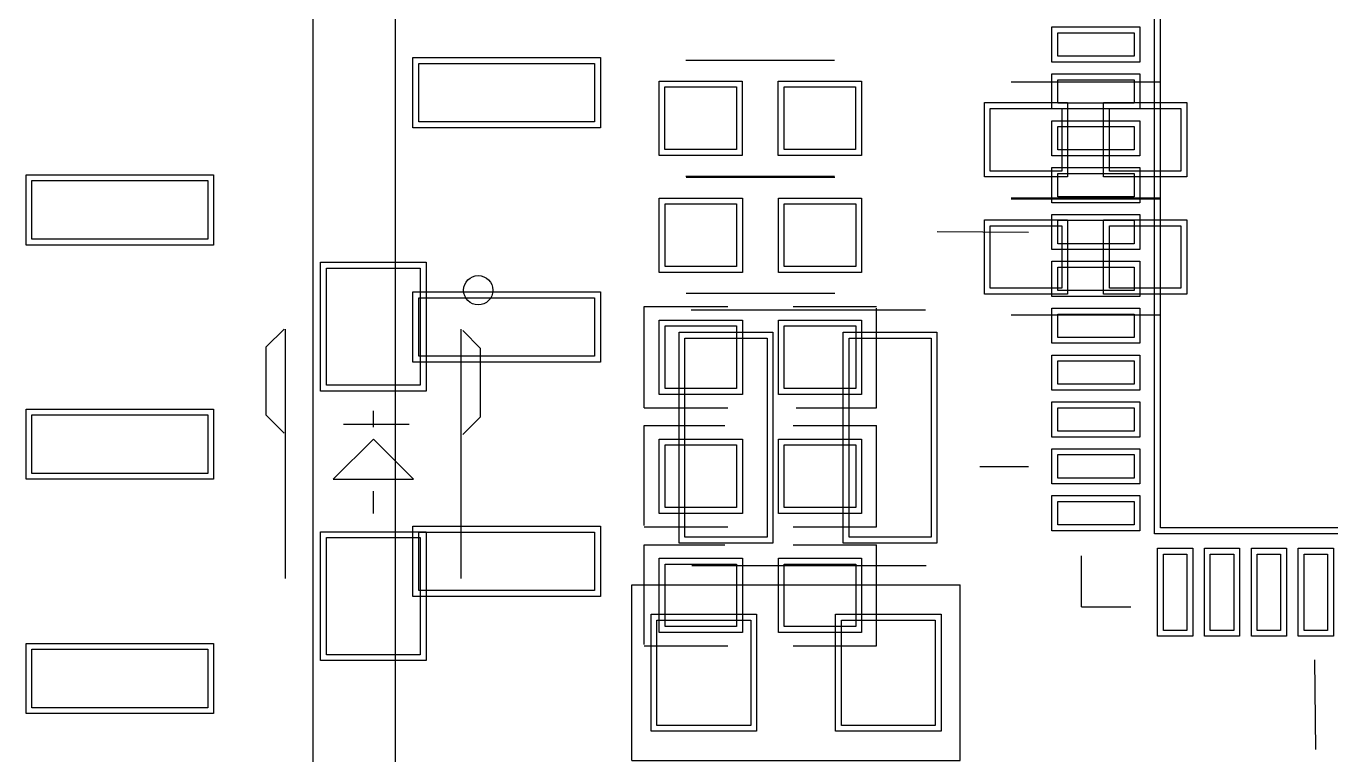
# Model space of a CAD drawing. Header units: inches. Extents: x -5 to 125, y -8 to 83.
# Drawn here: x 83.7 to 94.83, y 7.54 to 13.76 of the extents above; entities that cross this region are included whole.
import ezdxf

# ---------------------------------------------------------------- set-up
doc = ezdxf.new("R2010")
doc.units = ezdxf.units.IN
for name, color, linetype in [('Bottom Overlay', 54, 'Continuous'), ('Bottom Paste', 16, 'Continuous'), ('Bottom Solder', 6, 'Continuous'), ('Top Overlay', 2, 'Continuous'), ('Top Paste', 8, 'Continuous'), ('Top Solder', 216, 'Continuous')]:
    doc.layers.add(name, color=color, linetype=linetype)

# ---------------------------------------------------------------- blocks, each defined once
blk = doc.blocks.new('QFN48_0_4_6X6_PH1_0_95')
at = {"layer": 'Top Overlay'}
for p, q in [((1.01, 3.451), (1.003, 4.216)), ((-0.99, 3.868), (-0.99, 3.451)), ((-3, 3), (-3, 2.616)), ((-2.616, 3), (-3, 3)), ((3, 3), (2.578, 3)), ((3, 3), (3, 2.565)), ((3.866, 1.801), (3.45, 1.801)), ((-3.45, 0.601), (-3.866, 0.601)), ((4.229, -0.203), (3.45, -0.199)), ((-3.45, -1.399), (-4.204, -1.397)), ((3.866, -2.199), (3.45, -2.199)), ((-3, -2.616), (-3, -3)), ((3, -2.591), (3, -3)), ((-2.603, -3), (-3, -3)), ((3, -3), (2.603, -3)), ((-1.39, -3.475), (-1.39, -3.892)), ((0.61, -3.475), (0.61, -4.242))]:
    blk.add_line(p, q, dxfattribs=at)
blk.add_circle((-3.866, 2.201), 0.125, dxfattribs=at)
at = {"layer": 'Top Paste'}
for p, q in [((-2.3, 3.2), (-2.1, 3.2)), ((-2.3, 2.55), (-2.3, 3.2)), ((-2.1, 3.2), (-2.1, 2.55)), ((-1.9, 3.2), (-1.7, 3.2)), ((-1.9, 2.55), (-1.9, 3.2)), ((-1.7, 3.2), (-1.7, 2.55)), ((-1.5, 3.2), (-1.3, 3.2)), ((-1.5, 2.55), (-1.5, 3.2)), ((-1.3, 3.2), (-1.3, 2.55)), ((-1.1, 3.2), (-0.9, 3.2)), ((-1.1, 2.55), (-1.1, 3.2)), ((-0.9, 3.2), (-0.9, 2.55)), ((-0.7, 3.2), (-0.5, 3.2)), ((-0.7, 2.55), (-0.7, 3.2)), ((-0.5, 3.2), (-0.5, 2.55)), ((-0.3, 3.2), (-0.1, 3.2)), ((-0.3, 2.55), (-0.3, 3.2)), ((-0.1, 3.2), (-0.1, 2.55)), ((0.1, 3.2), (0.3, 3.2)), ((0.1, 2.55), (0.1, 3.2)), ((0.3, 3.2), (0.3, 2.55)), ((0.5, 3.2), (0.7, 3.2)), ((0.5, 2.55), (0.5, 3.2)), ((0.7, 3.2), (0.7, 2.55)), ((0.9, 3.2), (1.1, 3.2)), ((0.9, 2.55), (0.9, 3.2)), ((1.1, 3.2), (1.1, 2.55)), ((1.3, 3.2), (1.5, 3.2)), ((1.3, 2.55), (1.3, 3.2)), ((1.5, 3.2), (1.5, 2.55)), ((1.7, 3.2), (1.9, 3.2)), ((1.7, 2.55), (1.7, 3.2)), ((1.9, 3.2), (1.9, 2.55)), ((2.1, 3.2), (2.3, 3.2)), ((2.1, 2.55), (2.1, 3.2)), ((2.3, 3.2), (2.3, 2.55)), ((-2.1, 2.55), (-2.3, 2.55)), ((-1.7, 2.55), (-1.9, 2.55)), ((-1.3, 2.55), (-1.5, 2.55)), ((-0.9, 2.55), (-1.1, 2.55)), ((-0.5, 2.55), (-0.7, 2.55)), ((-0.1, 2.55), (-0.3, 2.55)), ((0.3, 2.55), (0.1, 2.55)), ((0.7, 2.55), (0.5, 2.55)), ((1.1, 2.55), (0.9, 2.55)), ((1.5, 2.55), (1.3, 2.55)), ((1.9, 2.55), (1.7, 2.55)), ((2.3, 2.55), (2.1, 2.55)), ((-3.201, 2.1), (-3.201, 2.3)), ((-3.201, 2.3), (-2.551, 2.3)), ((-2.551, 2.3), (-2.551, 2.1)), ((-2.325, 2.325), (2.325, 2.325)), ((-2.325, -2.325), (-2.325, 2.325)), ((2.325, 2.325), (2.325, -2.325)), ((2.551, 2.1), (2.551, 2.3)), ((2.551, 2.3), (3.201, 2.3)), ((3.201, 2.3), (3.201, 2.1)), ((-2.551, 2.1), (-3.201, 2.1)), ((3.201, 2.1), (2.551, 2.1)), ((-3.201, 1.7), (-3.201, 1.9)), ((-3.201, 1.9), (-2.551, 1.9)), ((-2.551, 1.9), (-2.551, 1.7)), ((2.551, 1.7), (2.551, 1.9)), ((2.551, 1.9), (3.201, 1.9)), ((3.201, 1.9), (3.201, 1.7)), ((-2.551, 1.7), (-3.201, 1.7)), ((3.201, 1.7), (2.551, 1.7)), ((-3.201, 1.3), (-3.201, 1.5)), ((-3.201, 1.5), (-2.551, 1.5)), ((-2.551, 1.5), (-2.551, 1.3)), ((2.551, 1.3), (2.551, 1.5)), ((2.551, 1.5), (3.201, 1.5)), ((3.201, 1.5), (3.201, 1.3)), ((-2.551, 1.3), (-3.201, 1.3)), ((3.201, 1.3), (2.551, 1.3)), ((-3.201, 0.9), (-3.201, 1.1)), ((-3.201, 1.1), (-2.551, 1.1)), ((-2.551, 1.1), (-2.551, 0.9)), ((2.551, 0.9), (2.551, 1.1)), ((2.551, 1.1), (3.201, 1.1)), ((3.201, 1.1), (3.201, 0.9)), ((-2.551, 0.9), (-3.201, 0.9)), ((3.201, 0.9), (2.551, 0.9)), ((-3.201, 0.5), (-3.201, 0.7)), ((-3.201, 0.7), (-2.551, 0.7)), ((-2.551, 0.7), (-2.551, 0.5)), ((2.551, 0.5), (2.551, 0.7)), ((2.551, 0.7), (3.201, 0.7)), ((3.201, 0.7), (3.201, 0.5)), ((-2.551, 0.5), (-3.201, 0.5)), ((3.201, 0.5), (2.551, 0.5)), ((-3.201, 0.1), (-3.201, 0.3)), ((-3.201, 0.3), (-2.551, 0.3)), ((-2.551, 0.3), (-2.551, 0.1)), ((2.551, 0.1), (2.551, 0.3)), ((2.551, 0.3), (3.201, 0.3)), ((3.201, 0.3), (3.201, 0.1)), ((-2.551, 0.1), (-3.201, 0.1)), ((3.201, 0.1), (2.551, 0.1)), ((-3.201, -0.3), (-3.201, -0.1)), ((-3.201, -0.1), (-2.551, -0.1)), ((-2.551, -0.1), (-2.551, -0.3)), ((2.551, -0.3), (2.551, -0.1)), ((2.551, -0.1), (3.201, -0.1)), ((3.201, -0.1), (3.201, -0.3)), ((-2.551, -0.3), (-3.201, -0.3)), ((3.201, -0.3), (2.551, -0.3)), ((-3.201, -0.7), (-3.201, -0.5)), ((-3.201, -0.5), (-2.551, -0.5)), ((-2.551, -0.5), (-2.551, -0.7)), ((2.551, -0.7), (2.551, -0.5)), ((2.551, -0.5), (3.201, -0.5)), ((3.201, -0.5), (3.201, -0.7)), ((-2.551, -0.7), (-3.201, -0.7)), ((3.201, -0.7), (2.551, -0.7)), ((-3.201, -1.1), (-3.201, -0.9)), ((-3.201, -0.9), (-2.551, -0.9)), ((-2.551, -0.9), (-2.551, -1.1)), ((2.551, -1.1), (2.551, -0.9)), ((2.551, -0.9), (3.201, -0.9)), ((3.201, -0.9), (3.201, -1.1)), ((-2.551, -1.1), (-3.201, -1.1)), ((3.201, -1.1), (2.551, -1.1)), ((-3.201, -1.5), (-3.201, -1.3)), ((-3.201, -1.3), (-2.551, -1.3)), ((-2.551, -1.3), (-2.551, -1.5)), ((2.551, -1.5), (2.551, -1.3)), ((2.551, -1.3), (3.201, -1.3)), ((3.201, -1.3), (3.201, -1.5)), ((-2.551, -1.5), (-3.201, -1.5)), ((3.201, -1.5), (2.551, -1.5)), ((-3.201, -1.9), (-3.201, -1.7)), ((-3.201, -1.7), (-2.551, -1.7)), ((-2.551, -1.7), (-2.551, -1.9)), ((2.551, -1.9), (2.551, -1.7)), ((2.551, -1.7), (3.201, -1.7)), ((3.201, -1.7), (3.201, -1.9)), ((-2.551, -1.9), (-3.201, -1.9)), ((3.201, -1.9), (2.551, -1.9)), ((-3.201, -2.3), (-3.201, -2.1)), ((-3.201, -2.1), (-2.551, -2.1)), ((-2.551, -2.1), (-2.551, -2.3)), ((2.551, -2.3), (2.551, -2.1)), ((2.551, -2.1), (3.201, -2.1)), ((3.201, -2.1), (3.201, -2.3)), ((-2.551, -2.3), (-3.201, -2.3)), ((2.325, -2.325), (-2.325, -2.325)), ((3.201, -2.3), (2.551, -2.3)), ((-2.3, -2.55), (-2.1, -2.55)), ((-2.3, -3.2), (-2.3, -2.55)), ((-2.1, -2.55), (-2.1, -3.2)), ((-1.9, -2.55), (-1.7, -2.55)), ((-1.9, -3.2), (-1.9, -2.55)), ((-1.7, -2.55), (-1.7, -3.2)), ((-1.5, -2.55), (-1.3, -2.55)), ((-1.5, -3.2), (-1.5, -2.55)), ((-1.3, -2.55), (-1.3, -3.2)), ((-1.1, -2.55), (-0.9, -2.55)), ((-1.1, -3.2), (-1.1, -2.55)), ((-0.9, -2.55), (-0.9, -3.2)), ((-0.7, -2.55), (-0.5, -2.55)), ((-0.7, -3.2), (-0.7, -2.55)), ((-0.5, -2.55), (-0.5, -3.2)), ((-0.3, -2.55), (-0.1, -2.55)), ((-0.3, -3.2), (-0.3, -2.55)), ((-0.1, -2.55), (-0.1, -3.2)), ((0.1, -2.55), (0.3, -2.55)), ((0.1, -3.2), (0.1, -2.55)), ((0.3, -2.55), (0.3, -3.2)), ((0.5, -2.55), (0.7, -2.55)), ((0.5, -3.2), (0.5, -2.55)), ((0.7, -2.55), (0.7, -3.2)), ((0.9, -2.55), (1.1, -2.55)), ((0.9, -3.2), (0.9, -2.55)), ((1.1, -2.55), (1.1, -3.2)), ((1.3, -2.55), (1.5, -2.55)), ((1.3, -3.2), (1.3, -2.55)), ((1.5, -2.55), (1.5, -3.2)), ((1.7, -2.55), (1.9, -2.55)), ((1.7, -3.2), (1.7, -2.55)), ((1.9, -2.55), (1.9, -3.2)), ((2.1, -2.55), (2.3, -2.55)), ((2.1, -3.2), (2.1, -2.55)), ((2.3, -2.55), (2.3, -3.2)), ((-2.1, -3.2), (-2.3, -3.2)), ((-1.7, -3.2), (-1.9, -3.2)), ((-1.3, -3.2), (-1.5, -3.2)), ((-0.9, -3.2), (-1.1, -3.2)), ((-0.5, -3.2), (-0.7, -3.2)), ((-0.1, -3.2), (-0.3, -3.2)), ((0.3, -3.2), (0.1, -3.2)), ((0.7, -3.2), (0.5, -3.2)), ((1.1, -3.2), (0.9, -3.2)), ((1.5, -3.2), (1.3, -3.2)), ((1.9, -3.2), (1.7, -3.2)), ((2.3, -3.2), (2.1, -3.2))]:
    blk.add_line(p, q, dxfattribs=at)
at = {"layer": 'Top Solder'}
for p, q in [((-2.35, 3.25), (-2.05, 3.25)), ((-2.35, 2.5), (-2.35, 3.25)), ((-2.05, 3.25), (-2.05, 2.5)), ((-1.95, 3.25), (-1.65, 3.25)), ((-1.95, 2.5), (-1.95, 3.25)), ((-1.65, 3.25), (-1.65, 2.5)), ((-1.55, 3.25), (-1.25, 3.25)), ((-1.55, 2.5), (-1.55, 3.25)), ((-1.25, 3.25), (-1.25, 2.5)), ((-1.15, 3.25), (-0.85, 3.25)), ((-1.15, 2.5), (-1.15, 3.25)), ((-0.85, 3.25), (-0.85, 2.5)), ((-0.75, 3.25), (-0.45, 3.25)), ((-0.75, 2.5), (-0.75, 3.25)), ((-0.45, 3.25), (-0.45, 2.5)), ((-0.35, 3.25), (-0.05, 3.25)), ((-0.35, 2.5), (-0.35, 3.25)), ((-0.05, 3.25), (-0.05, 2.5)), ((0.05, 3.25), (0.35, 3.25)), ((0.05, 2.5), (0.05, 3.25)), ((0.35, 3.25), (0.35, 2.5)), ((0.45, 3.25), (0.75, 3.25)), ((0.45, 2.5), (0.45, 3.25)), ((0.75, 3.25), (0.75, 2.5)), ((0.85, 3.25), (1.15, 3.25)), ((0.85, 2.5), (0.85, 3.25)), ((1.15, 3.25), (1.15, 2.5)), ((1.25, 3.25), (1.55, 3.25)), ((1.25, 2.5), (1.25, 3.25)), ((1.55, 3.25), (1.55, 2.5)), ((1.65, 3.25), (1.95, 3.25)), ((1.65, 2.5), (1.65, 3.25)), ((1.95, 3.25), (1.95, 2.5)), ((2.05, 3.25), (2.35, 3.25)), ((2.05, 2.5), (2.05, 3.25)), ((2.35, 3.25), (2.35, 2.5)), ((-2.05, 2.5), (-2.35, 2.5)), ((-1.65, 2.5), (-1.95, 2.5)), ((-1.25, 2.5), (-1.55, 2.5)), ((-0.85, 2.5), (-1.15, 2.5)), ((-0.45, 2.5), (-0.75, 2.5)), ((-0.05, 2.5), (-0.35, 2.5)), ((0.35, 2.5), (0.05, 2.5)), ((0.75, 2.5), (0.45, 2.5)), ((1.15, 2.5), (0.85, 2.5)), ((1.55, 2.5), (1.25, 2.5)), ((1.95, 2.5), (1.65, 2.5)), ((2.35, 2.5), (2.05, 2.5)), ((-3.251, 2.05), (-3.251, 2.35)), ((-3.251, 2.35), (-2.501, 2.35)), ((-2.501, 2.35), (-2.501, 2.05)), ((-2.375, 2.375), (2.375, 2.375)), ((-2.375, -2.375), (-2.375, 2.375)), ((2.375, 2.375), (2.375, -2.375)), ((2.501, 2.05), (2.501, 2.35)), ((2.501, 2.35), (3.251, 2.35)), ((3.251, 2.35), (3.251, 2.05)), ((-2.501, 2.05), (-3.251, 2.05)), ((3.251, 2.05), (2.501, 2.05)), ((-3.251, 1.65), (-3.251, 1.95)), ((-3.251, 1.95), (-2.501, 1.95)), ((-2.501, 1.95), (-2.501, 1.65)), ((2.501, 1.65), (2.501, 1.95)), ((2.501, 1.95), (3.251, 1.95)), ((3.251, 1.95), (3.251, 1.65)), ((-2.501, 1.65), (-3.251, 1.65)), ((3.251, 1.65), (2.501, 1.65)), ((-3.251, 1.25), (-3.251, 1.55)), ((-3.251, 1.55), (-2.501, 1.55)), ((-2.501, 1.55), (-2.501, 1.25)), ((2.501, 1.25), (2.501, 1.55)), ((2.501, 1.55), (3.251, 1.55)), ((3.251, 1.55), (3.251, 1.25)), ((-2.501, 1.25), (-3.251, 1.25)), ((3.251, 1.25), (2.501, 1.25)), ((-3.251, 0.85), (-3.251, 1.15)), ((-3.251, 1.15), (-2.501, 1.15)), ((-2.501, 1.15), (-2.501, 0.85)), ((2.501, 0.85), (2.501, 1.15)), ((2.501, 1.15), (3.251, 1.15)), ((3.251, 1.15), (3.251, 0.85)), ((-2.501, 0.85), (-3.251, 0.85)), ((3.251, 0.85), (2.501, 0.85)), ((-3.251, 0.45), (-3.251, 0.75)), ((-3.251, 0.75), (-2.501, 0.75)), ((-2.501, 0.75), (-2.501, 0.45)), ((2.501, 0.45), (2.501, 0.75)), ((2.501, 0.75), (3.251, 0.75)), ((3.251, 0.75), (3.251, 0.45)), ((-2.501, 0.45), (-3.251, 0.45)), ((3.251, 0.45), (2.501, 0.45)), ((-3.251, 0.05), (-3.251, 0.35)), ((-3.251, 0.35), (-2.501, 0.35)), ((-2.501, 0.35), (-2.501, 0.05)), ((2.501, 0.05), (2.501, 0.35)), ((2.501, 0.35), (3.251, 0.35)), ((3.251, 0.35), (3.251, 0.05)), ((-2.501, 0.05), (-3.251, 0.05)), ((3.251, 0.05), (2.501, 0.05)), ((-3.251, -0.35), (-3.251, -0.05)), ((-3.251, -0.05), (-2.501, -0.05)), ((-2.501, -0.05), (-2.501, -0.35)), ((2.501, -0.35), (2.501, -0.05)), ((2.501, -0.05), (3.251, -0.05)), ((3.251, -0.05), (3.251, -0.35)), ((-2.501, -0.35), (-3.251, -0.35)), ((3.251, -0.35), (2.501, -0.35)), ((-3.251, -0.75), (-3.251, -0.45)), ((-3.251, -0.45), (-2.501, -0.45)), ((-2.501, -0.45), (-2.501, -0.75)), ((2.501, -0.75), (2.501, -0.45)), ((2.501, -0.45), (3.251, -0.45)), ((3.251, -0.45), (3.251, -0.75)), ((-2.501, -0.75), (-3.251, -0.75)), ((3.251, -0.75), (2.501, -0.75)), ((-3.251, -1.15), (-3.251, -0.85)), ((-3.251, -0.85), (-2.501, -0.85)), ((-2.501, -0.85), (-2.501, -1.15)), ((2.501, -1.15), (2.501, -0.85)), ((2.501, -0.85), (3.251, -0.85)), ((3.251, -0.85), (3.251, -1.15)), ((-2.501, -1.15), (-3.251, -1.15)), ((3.251, -1.15), (2.501, -1.15)), ((-3.251, -1.55), (-3.251, -1.25)), ((-3.251, -1.25), (-2.501, -1.25)), ((-2.501, -1.25), (-2.501, -1.55)), ((2.501, -1.55), (2.501, -1.25)), ((2.501, -1.25), (3.251, -1.25)), ((3.251, -1.25), (3.251, -1.55)), ((-2.501, -1.55), (-3.251, -1.55)), ((3.251, -1.55), (2.501, -1.55)), ((-3.251, -1.95), (-3.251, -1.65)), ((-3.251, -1.65), (-2.501, -1.65)), ((-2.501, -1.65), (-2.501, -1.95)), ((2.501, -1.95), (2.501, -1.65)), ((2.501, -1.65), (3.251, -1.65)), ((3.251, -1.65), (3.251, -1.95)), ((-2.501, -1.95), (-3.251, -1.95)), ((3.251, -1.95), (2.501, -1.95)), ((-3.251, -2.35), (-3.251, -2.05)), ((-3.251, -2.05), (-2.501, -2.05)), ((-2.501, -2.05), (-2.501, -2.35)), ((2.501, -2.35), (2.501, -2.05)), ((2.501, -2.05), (3.251, -2.05)), ((3.251, -2.05), (3.251, -2.35)), ((-2.501, -2.35), (-3.251, -2.35)), ((2.375, -2.375), (-2.375, -2.375)), ((3.251, -2.35), (2.501, -2.35)), ((-2.35, -2.5), (-2.05, -2.5)), ((-2.35, -3.25), (-2.35, -2.5)), ((-2.05, -2.5), (-2.05, -3.25)), ((-1.95, -2.5), (-1.65, -2.5)), ((-1.95, -3.25), (-1.95, -2.5)), ((-1.65, -2.5), (-1.65, -3.25)), ((-1.55, -2.5), (-1.25, -2.5)), ((-1.55, -3.25), (-1.55, -2.5)), ((-1.25, -2.5), (-1.25, -3.25)), ((-1.15, -2.5), (-0.85, -2.5)), ((-1.15, -3.25), (-1.15, -2.5)), ((-0.85, -2.5), (-0.85, -3.25)), ((-0.75, -2.5), (-0.45, -2.5)), ((-0.75, -3.25), (-0.75, -2.5)), ((-0.45, -2.5), (-0.45, -3.25)), ((-0.35, -2.5), (-0.05, -2.5)), ((-0.35, -3.25), (-0.35, -2.5)), ((-0.05, -2.5), (-0.05, -3.25)), ((0.05, -2.5), (0.35, -2.5)), ((0.05, -3.25), (0.05, -2.5)), ((0.35, -2.5), (0.35, -3.25)), ((0.45, -2.5), (0.75, -2.5)), ((0.45, -3.25), (0.45, -2.5)), ((0.75, -2.5), (0.75, -3.25)), ((0.85, -2.5), (1.15, -2.5)), ((0.85, -3.25), (0.85, -2.5)), ((1.15, -2.5), (1.15, -3.25)), ((1.25, -2.5), (1.55, -2.5)), ((1.25, -3.25), (1.25, -2.5)), ((1.55, -2.5), (1.55, -3.25)), ((1.65, -2.5), (1.95, -2.5)), ((1.65, -3.25), (1.65, -2.5)), ((1.95, -2.5), (1.95, -3.25)), ((2.05, -2.5), (2.35, -2.5)), ((2.05, -3.25), (2.05, -2.5)), ((2.35, -2.5), (2.35, -3.25)), ((-2.05, -3.25), (-2.35, -3.25)), ((-1.65, -3.25), (-1.95, -3.25)), ((-1.25, -3.25), (-1.55, -3.25)), ((-0.85, -3.25), (-1.15, -3.25)), ((-0.45, -3.25), (-0.75, -3.25)), ((-0.05, -3.25), (-0.35, -3.25)), ((0.35, -3.25), (0.05, -3.25)), ((0.75, -3.25), (0.45, -3.25)), ((1.15, -3.25), (0.85, -3.25)), ((1.55, -3.25), (1.25, -3.25)), ((1.95, -3.25), (1.65, -3.25)), ((2.35, -3.25), (2.05, -3.25))]:
    blk.add_line(p, q, dxfattribs=at)
blk = doc.blocks.new('0402R_185')
at = {"layer": 'Top Overlay'}
for p, q in [((-0.279, 0.432), (-0.991, 0.432)), ((-0.991, 0.432), (-0.991, -0.432)), ((0.991, 0.432), (0.279, 0.432)), ((0.991, 0.419), (0.991, -0.432)), ((-0.279, -0.432), (-0.991, -0.432)), ((0.991, -0.432), (0.305, -0.432))]:
    blk.add_line(p, q, dxfattribs=at)
at = {"layer": 'Top Paste'}
for p, q in [((-0.813, -0.267), (-0.813, 0.267)), ((-0.813, 0.267), (-0.203, 0.267)), ((-0.203, 0.267), (-0.203, -0.267)), ((0.203, -0.267), (0.203, 0.267)), ((0.203, 0.267), (0.813, 0.267)), ((0.813, 0.267), (0.813, -0.267)), ((-0.203, -0.267), (-0.813, -0.267)), ((0.813, -0.267), (0.203, -0.267))]:
    blk.add_line(p, q, dxfattribs=at)
at = {"layer": 'Top Solder'}
for p, q in [((-0.863, -0.317), (-0.863, 0.317)), ((-0.863, 0.317), (-0.153, 0.317)), ((-0.153, 0.317), (-0.153, -0.317)), ((0.153, -0.317), (0.153, 0.317)), ((0.153, 0.317), (0.863, 0.317)), ((0.863, 0.317), (0.863, -0.317)), ((-0.153, -0.317), (-0.863, -0.317)), ((0.863, -0.317), (0.153, -0.317))]:
    blk.add_line(p, q, dxfattribs=at)
blk = doc.blocks.new('0402R_190')
at = {"layer": 'Top Overlay'}
for p, q in [((-0.991, -0.432), (-0.991, 0.432)), ((-0.991, 0.432), (-0.279, 0.432)), ((0.279, 0.432), (0.991, 0.432)), ((0.991, -0.432), (0.991, 0.419)), ((-0.991, -0.432), (-0.279, -0.432)), ((0.305, -0.432), (0.991, -0.432))]:
    blk.add_line(p, q, dxfattribs=at)
at = {"layer": 'Top Paste'}
for p, q in [((-0.813, -0.267), (-0.813, 0.267)), ((-0.813, 0.267), (-0.203, 0.267)), ((-0.203, 0.267), (-0.203, -0.267)), ((0.203, -0.267), (0.203, 0.267)), ((0.203, 0.267), (0.813, 0.267)), ((0.813, 0.267), (0.813, -0.267)), ((-0.203, -0.267), (-0.813, -0.267)), ((0.813, -0.267), (0.203, -0.267))]:
    blk.add_line(p, q, dxfattribs=at)
at = {"layer": 'Top Solder'}
for p, q in [((-0.863, -0.317), (-0.863, 0.317)), ((-0.863, 0.317), (-0.153, 0.317)), ((-0.153, 0.317), (-0.153, -0.317)), ((0.153, -0.317), (0.153, 0.317)), ((0.153, 0.317), (0.863, 0.317)), ((0.863, 0.317), (0.863, -0.317)), ((-0.153, -0.317), (-0.863, -0.317)), ((0.863, -0.317), (0.153, -0.317))]:
    blk.add_line(p, q, dxfattribs=at)
blk = doc.blocks.new('0402R_207')
at = {"layer": 'Top Overlay'}
for p, q in [((-0.279, 0.432), (-0.991, 0.432)), ((-0.991, 0.432), (-0.991, -0.432)), ((0.991, 0.432), (0.279, 0.432)), ((0.991, 0.419), (0.991, -0.432)), ((-0.279, -0.432), (-0.991, -0.432)), ((0.991, -0.432), (0.305, -0.432))]:
    blk.add_line(p, q, dxfattribs=at)
at = {"layer": 'Top Paste'}
for p, q in [((-0.813, -0.267), (-0.813, 0.267)), ((-0.813, 0.267), (-0.203, 0.267)), ((-0.203, 0.267), (-0.203, -0.267)), ((0.203, -0.267), (0.203, 0.267)), ((0.203, 0.267), (0.813, 0.267)), ((0.813, 0.267), (0.813, -0.267)), ((-0.203, -0.267), (-0.813, -0.267)), ((0.813, -0.267), (0.203, -0.267))]:
    blk.add_line(p, q, dxfattribs=at)
at = {"layer": 'Top Solder'}
for p, q in [((-0.863, -0.317), (-0.863, 0.317)), ((-0.863, 0.317), (-0.153, 0.317)), ((-0.153, 0.317), (-0.153, -0.317)), ((0.153, -0.317), (0.153, 0.317)), ((0.153, 0.317), (0.863, 0.317)), ((0.863, 0.317), (0.863, -0.317)), ((-0.153, -0.317), (-0.863, -0.317)), ((0.863, -0.317), (0.153, -0.317))]:
    blk.add_line(p, q, dxfattribs=at)
blk = doc.blocks.new('FPC15_1_22_1X4_5_H5_4_277')
at = {"layer": 'Top Overlay'}
for p, q in [((-7.3, 0.7), (6.9, 0.7)), ((5.6, 0), (-6, 0))]:
    blk.add_line(p, q, dxfattribs=at)
at = {"layer": 'Top Paste'}
for p, q in [((-1.25, 2.4), (-0.75, 2.4)), ((-1.25, 0.9), (-1.25, 2.4)), ((-0.75, 2.4), (-0.75, 0.9)), ((0.75, 2.4), (1.25, 2.4)), ((0.75, 0.9), (0.75, 2.4)), ((1.25, 2.4), (1.25, 0.9)), ((2.75, 2.4), (3.25, 2.4)), ((2.75, 0.9), (2.75, 2.4)), ((3.25, 2.4), (3.25, 0.9)), ((-0.75, 0.9), (-1.25, 0.9)), ((1.25, 0.9), (0.75, 0.9)), ((3.25, 0.9), (2.75, 0.9)), ((-0.25, -0.9), (0.25, -0.9)), ((-0.25, -2.4), (-0.25, -0.9)), ((0.25, -0.9), (0.25, -2.4)), ((1.75, -0.9), (2.25, -0.9)), ((1.75, -2.4), (1.75, -0.9)), ((2.25, -0.9), (2.25, -2.4)), ((3.75, -0.9), (4.25, -0.9)), ((3.75, -2.4), (3.75, -0.9)), ((4.25, -0.9), (4.25, -2.4)), ((0.25, -2.4), (-0.25, -2.4)), ((2.25, -2.4), (1.75, -2.4)), ((4.25, -2.4), (3.75, -2.4))]:
    blk.add_line(p, q, dxfattribs=at)
at = {"layer": 'Top Solder'}
for p, q in [((-1.3, 2.45), (-0.7, 2.45)), ((-1.3, 0.85), (-1.3, 2.45)), ((-0.7, 2.45), (-0.7, 0.85)), ((0.7, 2.45), (1.3, 2.45)), ((0.7, 0.85), (0.7, 2.45)), ((1.3, 2.45), (1.3, 0.85)), ((2.7, 2.45), (3.3, 2.45)), ((2.7, 0.85), (2.7, 2.45)), ((3.3, 2.45), (3.3, 0.85)), ((-0.7, 0.85), (-1.3, 0.85)), ((1.3, 0.85), (0.7, 0.85)), ((3.3, 0.85), (2.7, 0.85)), ((-0.3, -0.85), (0.3, -0.85)), ((-0.3, -2.45), (-0.3, -0.85)), ((0.3, -0.85), (0.3, -2.45)), ((1.7, -0.85), (2.3, -0.85)), ((1.7, -2.45), (1.7, -0.85)), ((2.3, -0.85), (2.3, -2.45)), ((3.7, -0.85), (4.3, -0.85)), ((3.7, -2.45), (3.7, -0.85)), ((4.3, -0.85), (4.3, -2.45)), ((0.3, -2.45), (-0.3, -2.45)), ((2.3, -2.45), (1.7, -2.45)), ((4.3, -2.45), (3.7, -2.45))]:
    blk.add_line(p, q, dxfattribs=at)
blk = doc.blocks.new('L_2_1_1_6_B_292')
at = {"layer": 'Bottom Overlay'}
for p, q in [((0.991, 1.092), (-1.009, 1.092)), ((0.997, -1.092), (-1.003, -1.092))]:
    blk.add_line(p, q, dxfattribs=at)
at = {"layer": 'Bottom Paste'}
for p, q in [((-1.05, -0.85), (-1.05, 0.85)), ((-1.05, 0.85), (-0.35, 0.85)), ((-0.35, 0.85), (-0.35, -0.85)), ((0.35, -0.85), (0.35, 0.85)), ((0.35, 0.85), (1.05, 0.85)), ((1.05, 0.85), (1.05, -0.85)), ((-0.35, -0.85), (-1.05, -0.85)), ((1.05, -0.85), (0.35, -0.85))]:
    blk.add_line(p, q, dxfattribs=at)
at = {"layer": 'Bottom Solder'}
for p, q in [((-1.1, -0.9), (-1.1, 0.9)), ((-1.1, 0.9), (-0.3, 0.9)), ((-0.3, 0.9), (-0.3, -0.9)), ((0.3, -0.9), (0.3, 0.9)), ((0.3, 0.9), (1.1, 0.9)), ((1.1, 0.9), (1.1, -0.9)), ((-0.3, -0.9), (-1.1, -0.9)), ((1.1, -0.9), (0.3, -0.9))]:
    blk.add_line(p, q, dxfattribs=at)
blk = doc.blocks.new('0603L_B_302')
at = {"layer": 'Bottom Overlay'}
for p, q in [((-1.4, 0.75), (0.4, 0.75)), ((-1.4, -0.75), (-1.4, 0.75)), ((0.4, 0.75), (1.4, 0.75)), ((1.4, -0.75), (1.4, 0.75)), ((-1.4, -0.75), (0.4, -0.75)), ((0.4, -0.75), (1.4, -0.75))]:
    blk.add_line(p, q, dxfattribs=at)
at = {"layer": 'Bottom Paste'}
for p, q in [((-1.187, -0.45), (-1.187, 0.45)), ((-1.187, 0.45), (-0.387, 0.45)), ((-0.387, 0.45), (-0.387, -0.45)), ((0.387, -0.45), (0.387, 0.45)), ((0.387, 0.45), (1.187, 0.45)), ((1.187, 0.45), (1.187, -0.45)), ((-0.387, -0.45), (-1.187, -0.45)), ((1.187, -0.45), (0.387, -0.45))]:
    blk.add_line(p, q, dxfattribs=at)
at = {"layer": 'Bottom Solder'}
for p, q in [((-1.237, -0.5), (-1.237, 0.5)), ((-1.237, 0.5), (-0.337, 0.5)), ((-0.337, 0.5), (-0.337, -0.5)), ((0.337, -0.5), (0.337, 0.5)), ((0.337, 0.5), (1.237, 0.5)), ((1.237, 0.5), (1.237, -0.5)), ((-0.337, -0.5), (-1.237, -0.5)), ((1.237, -0.5), (0.337, -0.5))]:
    blk.add_line(p, q, dxfattribs=at)
blk = doc.blocks.new('SOD_323_B_339')
at = {"layer": 'Bottom Overlay'}
for p, q in [((0.394, 0.914), (0.241, 0.762)), ((0.394, 0.914), (0.978, 0.914)), ((0.978, 0.914), (1.13, 0.762)), ((-1, 0.75), (1.13, 0.75)), ((-0.152, 0.343), (-0.152, -0.343)), ((-0.152, 0.343), (0.191, 0)), ((0.318, 0.254), (0.318, -0.305)), ((-0.445, 0), (-0.254, 0)), ((0.191, 0), (-0.152, -0.343)), ((0.292, 0), (0.432, 0)), ((-1, -0.75), (1.13, -0.75)), ((0.229, -0.762), (0.381, -0.914)), ((1.118, -0.762), (0.965, -0.914)), ((0.381, -0.914), (0.965, -0.914))]:
    blk.add_line(p, q, dxfattribs=at)
blk.add_circle((1.461, -0.894), 0.125, dxfattribs=at)
at = {"layer": 'Bottom Paste'}
for p, q in [((-1.65, -0.4), (-1.65, 0.4)), ((-1.65, 0.4), (-0.65, 0.4)), ((-0.65, 0.4), (-0.65, -0.4)), ((0.65, -0.4), (0.65, 0.4)), ((0.65, 0.4), (1.65, 0.4)), ((1.65, 0.4), (1.65, -0.4)), ((-0.65, -0.4), (-1.65, -0.4)), ((1.65, -0.4), (0.65, -0.4))]:
    blk.add_line(p, q, dxfattribs=at)
at = {"layer": 'Bottom Solder'}
for p, q in [((-1.7, -0.45), (-1.7, 0.45)), ((-1.7, 0.45), (-0.6, 0.45)), ((-0.6, 0.45), (-0.6, -0.45)), ((0.6, -0.45), (0.6, 0.45)), ((0.6, 0.45), (1.7, 0.45)), ((1.7, 0.45), (1.7, -0.45)), ((-0.6, -0.45), (-1.7, -0.45)), ((1.7, -0.45), (0.6, -0.45))]:
    blk.add_line(p, q, dxfattribs=at)
blk = doc.blocks.new('0402C_B_435')
at = {"layer": 'Bottom Overlay'}
for p, q in [((0.635, 0.495), (-0.635, 0.495)), ((0.635, -0.495), (-0.635, -0.495))]:
    blk.add_line(p, q, dxfattribs=at)
at = {"layer": 'Bottom Paste'}
for p, q in [((-0.813, -0.267), (-0.813, 0.267)), ((-0.813, 0.267), (-0.203, 0.267)), ((-0.203, 0.267), (-0.203, -0.267)), ((0.203, -0.267), (0.203, 0.267)), ((0.203, 0.267), (0.813, 0.267)), ((0.813, 0.267), (0.813, -0.267)), ((-0.203, -0.267), (-0.813, -0.267)), ((0.813, -0.267), (0.203, -0.267))]:
    blk.add_line(p, q, dxfattribs=at)
at = {"layer": 'Bottom Solder'}
for p, q in [((-0.863, -0.317), (-0.863, 0.317)), ((-0.863, 0.317), (-0.153, 0.317)), ((-0.153, 0.317), (-0.153, -0.317)), ((0.153, -0.317), (0.153, 0.317)), ((0.153, 0.317), (0.863, 0.317)), ((0.863, 0.317), (0.863, -0.317)), ((-0.153, -0.317), (-0.863, -0.317)), ((0.863, -0.317), (0.153, -0.317))]:
    blk.add_line(p, q, dxfattribs=at)
blk = doc.blocks.new('0402C_B_436')
at = {"layer": 'Bottom Overlay'}
for p, q in [((0.635, 0.495), (-0.635, 0.495)), ((0.635, -0.495), (-0.635, -0.495))]:
    blk.add_line(p, q, dxfattribs=at)
at = {"layer": 'Bottom Paste'}
for p, q in [((-0.813, -0.267), (-0.813, 0.267)), ((-0.813, 0.267), (-0.203, 0.267)), ((-0.203, 0.267), (-0.203, -0.267)), ((0.203, -0.267), (0.203, 0.267)), ((0.203, 0.267), (0.813, 0.267)), ((0.813, 0.267), (0.813, -0.267)), ((-0.203, -0.267), (-0.813, -0.267)), ((0.813, -0.267), (0.203, -0.267))]:
    blk.add_line(p, q, dxfattribs=at)
at = {"layer": 'Bottom Solder'}
for p, q in [((-0.863, -0.317), (-0.863, 0.317)), ((-0.863, 0.317), (-0.153, 0.317)), ((-0.153, 0.317), (-0.153, -0.317)), ((0.153, -0.317), (0.153, 0.317)), ((0.153, 0.317), (0.863, 0.317)), ((0.863, 0.317), (0.863, -0.317)), ((-0.153, -0.317), (-0.863, -0.317)), ((0.863, -0.317), (0.153, -0.317))]:
    blk.add_line(p, q, dxfattribs=at)
blk = doc.blocks.new('0402C_439')
at = {"layer": 'Top Overlay'}
for p, q in [((-0.635, 0.495), (0.635, 0.495)), ((-0.635, -0.495), (0.635, -0.495))]:
    blk.add_line(p, q, dxfattribs=at)
at = {"layer": 'Top Paste'}
for p, q in [((-0.813, -0.267), (-0.813, 0.267)), ((-0.813, 0.267), (-0.203, 0.267)), ((-0.203, 0.267), (-0.203, -0.267)), ((0.203, -0.267), (0.203, 0.267)), ((0.203, 0.267), (0.813, 0.267)), ((0.813, 0.267), (0.813, -0.267)), ((-0.203, -0.267), (-0.813, -0.267)), ((0.813, -0.267), (0.203, -0.267))]:
    blk.add_line(p, q, dxfattribs=at)
at = {"layer": 'Top Solder'}
for p, q in [((-0.863, -0.317), (-0.863, 0.317)), ((-0.863, 0.317), (-0.153, 0.317)), ((-0.153, 0.317), (-0.153, -0.317)), ((0.153, -0.317), (0.153, 0.317)), ((0.153, 0.317), (0.863, 0.317)), ((0.863, 0.317), (0.863, -0.317)), ((-0.153, -0.317), (-0.863, -0.317)), ((0.863, -0.317), (0.153, -0.317))]:
    blk.add_line(p, q, dxfattribs=at)
blk = doc.blocks.new('0402C_440')
at = {"layer": 'Top Overlay'}
for p, q in [((-0.635, 0.495), (0.635, 0.495)), ((-0.635, -0.495), (0.635, -0.495))]:
    blk.add_line(p, q, dxfattribs=at)
at = {"layer": 'Top Paste'}
for p, q in [((-0.813, -0.267), (-0.813, 0.267)), ((-0.813, 0.267), (-0.203, 0.267)), ((-0.203, 0.267), (-0.203, -0.267)), ((0.203, -0.267), (0.203, 0.267)), ((0.203, 0.267), (0.813, 0.267)), ((0.813, 0.267), (0.813, -0.267)), ((-0.203, -0.267), (-0.813, -0.267)), ((0.813, -0.267), (0.203, -0.267))]:
    blk.add_line(p, q, dxfattribs=at)
at = {"layer": 'Top Solder'}
for p, q in [((-0.863, -0.317), (-0.863, 0.317)), ((-0.863, 0.317), (-0.153, 0.317)), ((-0.153, 0.317), (-0.153, -0.317)), ((0.153, -0.317), (0.153, 0.317)), ((0.153, 0.317), (0.863, 0.317)), ((0.863, 0.317), (0.863, -0.317)), ((-0.153, -0.317), (-0.863, -0.317)), ((0.863, -0.317), (0.153, -0.317))]:
    blk.add_line(p, q, dxfattribs=at)

msp = doc.modelspace()

# ---------------------------------------------------------------- block references
for name, p, rotation in [('FPC15_1_22_1X4_5_H5_4_277', (86.147, 12.189), 270), ('QFN48_0_4_6X6_PH1_0_95', (95.7, 11.8), 180), ('0402C_B_436', (92.736, 12.787), 180), ('0402C_B_435', (92.736, 11.787), 180), ('SOD_323_B_339', (86.66, 10.042), 90), ('L_2_1_1_6_B_292', (90.368, 10.245), 180), ('0402R_207', (89.962, 9.915), 180), ('0402R_185', (89.962, 8.899), 180)]:
    msp.add_blockref(name, p, dxfattribs=dict(rotation=rotation))
for name, p in [('0402C_440', (89.96, 12.971)), ('0402C_439', (89.962, 11.972)), ('0402R_190', (89.962, 10.931)), ('0603L_B_302', (90.266, 8.238))]:
    msp.add_blockref(name, p)

doc.saveas('drawing.dxf')
